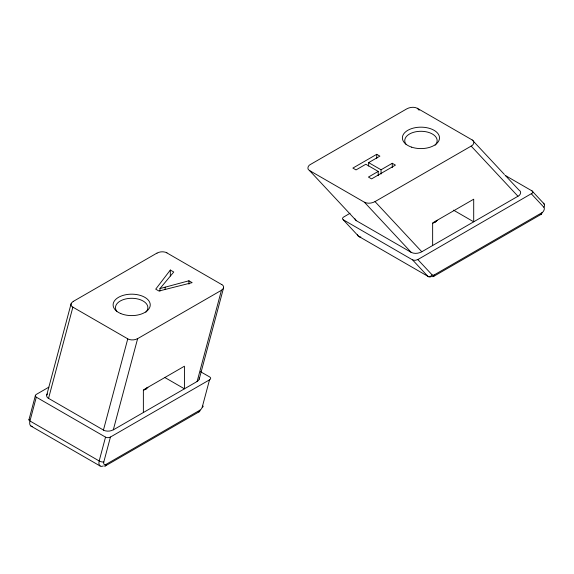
<?xml version="1.0" encoding="UTF-8"?>
<svg xmlns="http://www.w3.org/2000/svg" width="574" height="574" viewBox="0 0 574 574"><rect width="100%" height="100%" fill="white"/><g stroke="black" fill="none" stroke-linecap="round" stroke-linejoin="round"><path stroke-width="0.86" d="M35.416 395.464L28.973 419.68M71.09 303.754L46.767 394.969M202.974 405.962A3.372 1.162 14.9 0 1 202.27 407.016A3.372 1.952 -60 0 1 200.025 410.123L106.047 464.388A3.372 1.952 -60 0 1 103.801 461.984L110.452 437.036L209.517 379.844A3.494 2.016 0 0 0 209.725 376.967L200.441 371.665M199.214 379.192L223.537 287.976M202.27 407.016L209.517 379.844M159.959 288.579L173.743 272.019L170.327 270.045L155.712 289.153L158.948 291.025L192.139 282.645L188.918 280.786L159.959 288.579L159.959 291.133M471.168 146.097C473.629 145.157 475.222 141.369 472.215 139.977L417.32 108.278C414.012 106.613 409.901 107.173 406.722 108.888L310.563 164.401C308.051 165.319 306.566 169.194 309.508 170.528L364.404 202.22C367.712 203.885 371.83 203.325 375.009 201.61L471.168 146.097L517.963 196.251C520.396 195.318 522.024 191.58 519.061 190.159L505.644 175.802M431.174 276.632A6.752 3.896 -60 0 1 427.824 276.259L412.534 259.871L415.031 260.359L417.743 259.62L532.593 192.972L532.823 191.881L532.105 190.955L505.084 175.357M73.178 301.458L157.003 253.062M368.637 166.022L368.637 162.621L379.88 156.135L376.723 154.313L352.874 168.082L356.031 169.904L365.825 164.25L378.223 171.411L378.223 175.658M378.223 171.411L368.429 177.065L371.586 178.887L395.436 165.111L392.279 163.289L381.036 169.782L368.637 162.621M48.847 387.163L36.463 394.316A3.494 2.016 0 0 0 36.248 397.186M350.025 213.277L343.223 217.288L342.491 218.385L342.778 219.476L412.534 259.871M354.61 218.429L356.21 220.624L411.206 252.373C414.514 254.038 418.625 253.478 421.804 251.764L517.963 196.251M431.949 276.46A3.372 1.952 60 0 0 434.123 274.975L541.935 212.724A3.372 1.952 -60 0 0 544.052 210.019A3.372 1.952 -60 0 0 543.887 207.264A3.372 2.712 -43 0 0 543.456 203.174L532.005 190.898M105.343 465.93L199.329 411.673M433.42 276.517L541.232 214.274M417.269 108.249L419.142 110.237M411.206 252.373L364.404 202.22M453.525 210.163L473.701 221.808L473.701 199.207L432.645 222.906L432.645 245.507M166.855 252.883L221.751 284.582M165.032 377.62L184.426 388.813L184.426 366.212L143.371 389.918L143.371 412.519M30.917 426.044L100.134 466.002M531.474 193.962L543.887 207.264M472.215 139.977L504.431 174.496M375.009 201.61L421.804 251.764M417.836 259.57L432.165 274.924A3.372 1.952 -60 0 0 434.123 274.975M309.508 170.528L356.303 220.681M343.317 219.907L358.607 236.294L427.824 276.259A3.372 2.712 -43 0 0 432.165 274.924M392.279 163.289L392.279 167.543M381.036 169.782L381.036 174.03M376.723 154.313L376.723 158.56M188.918 280.786L188.918 284.18M170.327 270.045L170.327 275.994M165.147 287.065L165.147 289.619M543.456 203.174A6.752 3.896 -60 0 1 544.181 204.581M360.845 237.005A6.752 3.896 -60 0 1 358.607 236.294A3.372 2.712 -43 0 1 357.487 234.529M541.935 212.724A3.372 1.952 60 0 1 540.206 214.382M436.384 220.646A16.201 9.356 0 0 1 435.114 222.346M406.076 144.354A16.201 9.356 0 0 1 421.739 131.295A16.201 9.356 0 0 1 435.114 145.179M437.18 220.258A18.569 10.719 0 0 1 432.839 223.286M110.402 437.008A3.494 2.016 0 0 1 105.48 437.158M200.025 410.123A3.372 1.952 60 0 1 198.295 411.773M106.047 464.388A3.372 1.952 60 0 1 104.095 465.966M32.359 426.453A6.752 3.896 -60 0 1 29.956 420.993A3.372 1.162 14.9 0 1 29.618 419.3M103.155 466.023A6.752 3.896 -60 0 1 99.173 460.958L29.956 420.993L36.306 397.158L105.53 437.123L99.173 460.958A3.372 1.162 14.9 0 0 103.801 461.984M199.221 377.735A6.988 4.032 0 0 1 197.018 381.423M116.809 311.359A16.201 9.356 0 0 1 132.472 298.301A16.201 9.356 0 0 1 145.846 312.184M147.116 387.658A16.201 9.356 0 0 1 145.846 389.359M147.913 387.263A18.569 10.719 0 0 1 143.572 390.291M157.111 253.12A6.988 4.032 0 0 1 166.955 252.818M72.762 307.205A6.988 4.032 0 0 1 73.278 301.522M137.516 338.603A6.988 4.032 0 0 1 127.672 338.904M221.865 284.517A6.988 4.032 0 0 1 221.349 290.207M48.431 398.421A6.988 4.032 0 0 1 47.405 393.915M113.186 429.818A6.988 4.032 0 0 1 103.342 430.12M72.876 307.147L48.546 398.363L103.449 430.055L127.772 338.839L72.876 307.147M137.624 338.66L113.3 429.876L197.126 381.488L221.449 290.272L137.624 338.66M411.666 147.166A18.569 10.719 0 0 0 439.512 137.882A18.569 10.719 0 0 0 411.666 128.598A18.569 10.719 0 0 0 411.666 147.166M120.784 313.569A18.569 10.719 0 0 0 150.144 305.999A18.569 10.719 0 0 0 124.106 295.101A18.569 10.719 0 0 0 120.784 313.569"/></g></svg>
